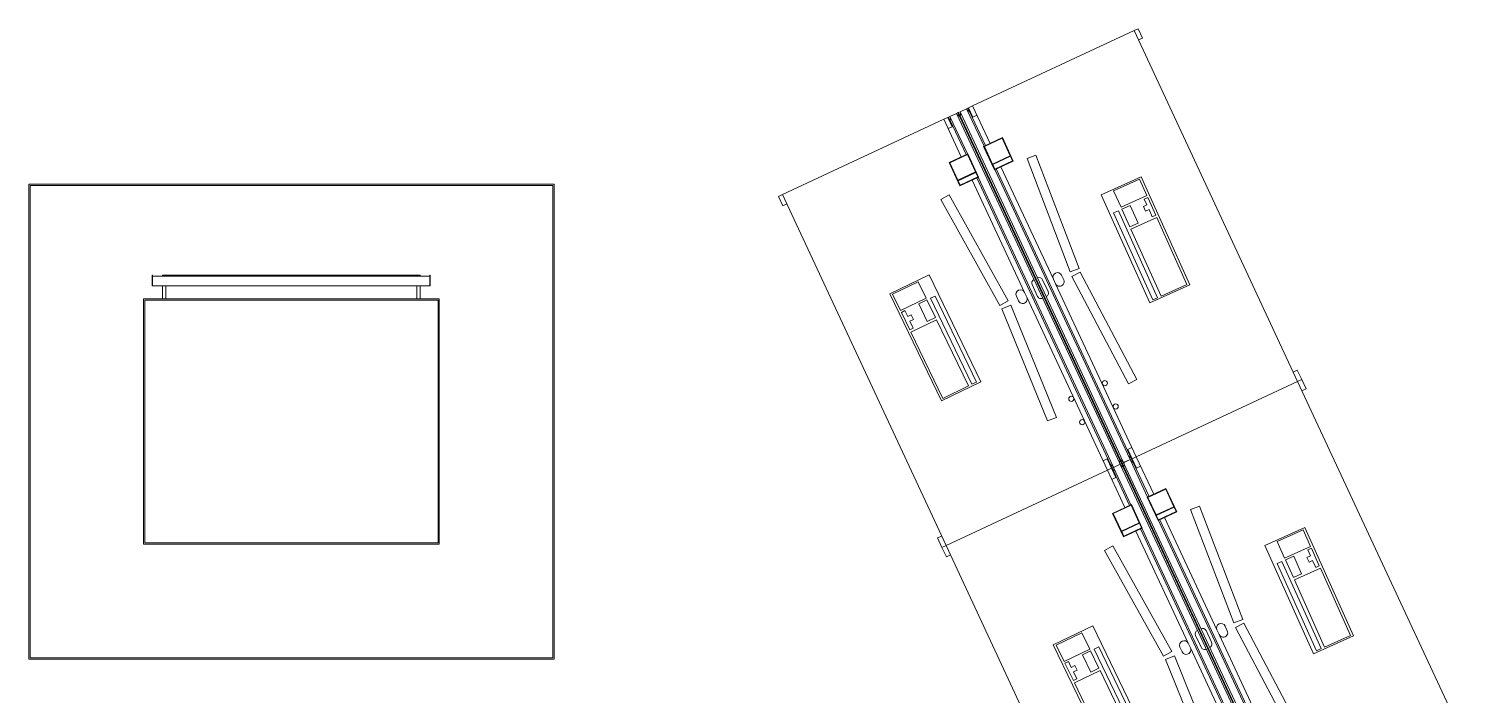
# Model space of a CAD drawing. Header units: millimetres. Extents: x -64292 to 329, y -3854 to 56761.
# Drawn here: x -7335 to -1768, y 33664 to 36246 of the extents above; entities that cross this region are included whole.
import ezdxf

# ---------------------------------------------------------------- set-up
doc = ezdxf.new("R2010")
doc.units = ezdxf.units.MM
doc.header["$MEASUREMENT"] = 0
for name, color, linetype, lineweight in [('E-ELEC-EQPM', 71, 'Continuous', 13), ('I-FURN', 30, 'Continuous', 13), ('Q-CASE', 31, 'Continuous', 13), ('Q-SPCQ', 91, 'Continuous', 13)]:
    doc.layers.add(name, color=color, linetype=linetype, lineweight=lineweight)

# ---------------------------------------------------------------- blocks, each defined once
blk = doc.blocks.new('Electrical Equipment_Fixed TV Screen_SCR-002 - SCR- Samsung DM75E 48_ Display-4278070-GA PLAN - LEVEL 11')
at = {"layer": 'E-ELEC-EQPM'}
for p, q in [((-234, 0), (-234, -50.8)), ((-221.2, 0), (-221.2, -50.8)), ((752.2, 0), (-221.2, 0)), ((752.2, -50.8), (752.2, 0)), ((-272, -50.8), (-273, -50.8)), ((-273, -50.8), (-273, -92.3)), ((-234, -50.8), (-272, -50.8)), ((-272, -50.8), (-272, -88.9)), ((-221.2, -50.8), (-272, -50.8)), ((-272, -50.8), (-272, -88.9)), ((803, -50.8), (-272, -50.8)), ((-272, -50.8), (-272, -88.9)), ((-272, -92.3), (-272, -50.8)), ((764.9, 0), (-234, 0)), ((752.2, -50.8), (-221.2, -50.8)), ((522.2, 0), (-92.8, 0)), ((803, -50.8), (752.2, -50.8)), ((764.9, -50.8), (764.9, 0)), ((803, -50.8), (764.9, -50.8)), ((803, -88.9), (803, -50.8)), ((803, -88.9), (803, -50.8)), ((803, -88.9), (803, -50.8)), ((804, -50.8), (803, -50.8)), ((803, -50.8), (803, -92.3)), ((804, -92.3), (804, -50.8)), ((-273, -92.3), (-272, -92.3)), ((-272, -88.9), (-234, -88.9)), ((-272, -88.9), (803, -88.9)), ((-272, -88.9), (803, -88.9)), ((-234, -88.9), (-234, -92.3)), ((-234, -92.3), (764.9, -92.3)), ((764.9, -88.9), (803, -88.9)), ((764.9, -92.3), (764.9, -88.9)), ((803, -92.3), (804, -92.3))]:
    blk.add_line(p, q, dxfattribs=at)
blk = doc.blocks.new('BVN_Joinery_Column Shelving_JO-N-05_option 5 - JO-N-05-9640487-GA PLAN - LEVEL 11')
at = {"layer": 'Q-CASE'}
for p, q in [((-970.8, -1220), (-970.8, 620)), ((1065.2, 620), (-970.8, 620)), ((-965.8, 615), (-965.8, -1215)), ((1060.2, 615), (-965.8, 615)), ((1060.2, -1215), (1060.2, 615)), ((1065.2, 620), (1065.2, -1220)), ((-525.8, -775), (-525.8, 175)), ((620.2, 175), (-525.8, 175)), ((-520.8, 170), (-520.8, -770)), ((-520.8, 170), (615.2, 170)), ((615.2, -770), (615.2, 170)), ((620.2, 175), (620.2, -775)), ((620.2, -775), (-525.8, -775)), ((-520.8, -770), (615.2, -770)), ((1065.2, -1220), (-970.8, -1220)), ((-965.8, -1215), (1060.2, -1215))]:
    blk.add_line(p, q, dxfattribs=at)
blk = doc.blocks.new('Workstatio_3 - Workstatio_3-V279-GA PLAN - LEVEL 11')
at = {"layer": 'I-FURN'}
for p, q in [((-705.3, 3), (-705.3, 3.1)), ((-705.3, 0), (-705.3, 1.5)), ((-705.3, 0), (-705.3, -6)), ((-705.3, 0), (-690.3, 0)), ((-690.4, 3.1), (-694.2, 3.1)), ((-694.2, 0), (-690.3, 0)), ((-690.3, 0), (779.7, 0)), ((4.7, 1.5), (4.7, 0)), ((84.7, 0), (84.7, 1.5)), ((783.6, 3.1), (779.8, 3.1)), ((794.7, 3.1), (794.7, 3)), ((794.7, 1.5), (794.7, 0)), ((-705.3, -34), (-705.3, -6)), ((-702.3, -6), (-705.3, -6)), ((-705.3, -34), (-705.3, -40)), ((-705.3, -34), (-702.3, -34)), ((-690.3, -40), (-705.3, -40)), ((-665.3, -42.5), (-705.3, -42.5)), ((-702.3, -6), (791.7, -6)), ((-545.3, -34), (-702.3, -34)), ((-545.1, -40), (-690.3, -40)), ((-665.3, -42.5), (-665.3, -59.9)), ((-445.3, -32.5), (-545.3, -32.5)), ((-545.3, -32.5), (-545.3, -112.5)), ((-543.3, -34.5), (-468.3, -34.5)), ((-543.3, -110.5), (-543.3, -34.5)), ((-468.3, -34.5), (-468.3, -110.5)), ((-466.3, -110.5), (-466.3, -34.5)), ((-466.3, -34.5), (-447.3, -34.5)), ((-461, -34), (-462.5, -34)), ((-447.3, -34.5), (-447.3, -110.5)), ((779.7, -40), (-445.5, -40)), ((-445.3, -112.5), (-445.3, -32.5)), ((791.7, -34), (-445.3, -34)), ((69.7, -21), (19.7, -21)), ((794.7, -42.5), (754.7, -42.5)), ((754.7, -59.9), (754.7, -42.5)), ((779.7, 0), (783.1, 0)), ((779.7, 0), (794.7, 0)), ((794.7, -40), (779.7, -40)), ((794.7, -6), (791.7, -6)), ((791.7, -34), (794.7, -34)), ((794.7, -6), (794.7, 0)), ((794.7, -6), (794.7, -34)), ((794.7, -40), (794.7, -34)), ((794.7, -42.5), (794.7, -59.9)), ((-545.3, -60), (-705.3, -60)), ((-705.3, -60), (-705.3, -750)), ((-468.3, -110.5), (-543.3, -110.5)), ((-447.3, -110.5), (-466.3, -110.5)), ((34.7, -60), (-445.3, -60)), ((54.7, -60), (34.7, -60)), ((34.7, -95), (54.7, -95)), ((794.7, -60), (54.7, -60)), ((794.7, -750), (794.7, -60)), ((-545.3, -112.5), (-445.3, -112.5)), ((37.4, -131), (-431.3, -164.7)), ((-431.3, -164.7), (-428.6, -201.7)), ((37.4, -131), (40.1, -168)), ((56.6, -129), (54.8, -166)), ((54.8, -166), (524.1, -189.4)), ((526, -152.3), (56.6, -129)), ((526, -152.3), (524.1, -189.4)), ((-428.6, -201.7), (40.1, -168)), ((276.9, -359.7), (-183.1, -366.1)), ((-180.7, -536.1), (-183.1, -366.1)), ((276.9, -359.7), (279.2, -529.7)), ((-180.7, -536.1), (279.2, -529.7)), ((-705.3, -750), (794.7, -750)), ((-705.3, -767.5), (-705.3, -750.1)), ((-705.3, -767.5), (-665.3, -767.5)), ((-665.3, -750.1), (-665.3, -767.5)), ((754.7, -767.5), (754.7, -750.1)), ((754.7, -767.5), (794.7, -767.5)), ((794.7, -750.1), (794.7, -767.5))]:
    blk.add_line(p, q, dxfattribs=at)
at = {"layer": 'I-FURN', "flags": 128}
for points in [[(-702.3, -6), (-702.2, -6), (-702.1, -6), (-702, -6), (-701.9, -6), (-701.7, -6), (-701.6, -5.9), (-701.5, -5.9), (-701.2, -5.9), (-701.1, -5.8), (-700.9, -5.8), (-700.7, -5.7), (-700.5, -5.7), (-700.4, -5.6), (-700.1, -5.5), (-699.8, -5.4), (-699.7, -5.4), (-699.5, -5.3), (-699.2, -5.1), (-698.9, -5), (-698.4, -4.8), (-698.1, -4.7), (-698, -4.6), (-697.6, -4.4), (-697.4, -4.3), (-697, -4.1), (-696.6, -3.8), (-696.3, -3.7), (-695.8, -3.4), (-695.2, -3), (-694.8, -2.8), (-694, -2.3), (-693.4, -1.9), (-693, -1.7), (-692.1, -1.2), (-690.3, 0)], [(-690.3, -40), (-692.1, -38.8), (-693, -38.3), (-693.4, -38.1), (-694, -37.7), (-694.8, -37.2), (-695.2, -37), (-695.8, -36.6), (-696.3, -36.3), (-696.6, -36.2), (-697, -35.9), (-697.4, -35.7), (-697.6, -35.6), (-698, -35.4), (-698.1, -35.3), (-698.4, -35.2), (-698.8, -35), (-699, -34.9), (-699.3, -34.8), (-699.5, -34.7), (-699.6, -34.7), (-699.8, -34.6), (-700.1, -34.5), (-700.3, -34.4), (-700.4, -34.4), (-700.6, -34.3), (-700.9, -34.2), (-701.1, -34.2), (-701.2, -34.2), (-701.3, -34.1), (-701.5, -34.1), (-701.7, -34), (-701.8, -34), (-702, -34), (-702, -34), (-702.1, -34), (-702.3, -34)], [(779.7, 0), (781.5, -1.2), (782.4, -1.7), (782.8, -1.9), (783.4, -2.3), (784.2, -2.8), (784.6, -3), (785.2, -3.4), (785.7, -3.7), (786, -3.8), (786.4, -4.1), (786.8, -4.3), (787, -4.4), (787.4, -4.6), (787.5, -4.7), (787.8, -4.8), (788.2, -5), (788.4, -5.1), (788.7, -5.2), (788.9, -5.3), (789, -5.3), (789.2, -5.4), (789.5, -5.5), (789.7, -5.6), (789.8, -5.6), (790, -5.7), (790.3, -5.8), (790.5, -5.8), (790.6, -5.8), (790.7, -5.9), (790.9, -5.9), (791.1, -6), (791.2, -6), (791.4, -6), (791.4, -6), (791.6, -6), (791.7, -6)], [(791.7, -34), (791.6, -34), (791.5, -34), (791.4, -34), (791.3, -34), (791.1, -34), (791, -34.1), (790.9, -34.1), (790.6, -34.1), (790.5, -34.2), (790.3, -34.2), (790.1, -34.3), (789.9, -34.3), (789.8, -34.4), (789.5, -34.5), (789.2, -34.6), (789.1, -34.6), (788.9, -34.7), (788.6, -34.9), (788.3, -35), (787.8, -35.2), (787.5, -35.3), (787.4, -35.4), (787, -35.6), (786.8, -35.7), (786.4, -35.9), (786, -36.2), (785.7, -36.3), (785.2, -36.6), (784.6, -37), (784.2, -37.2), (783.4, -37.7), (782.8, -38.1), (782.4, -38.3), (781.5, -38.8), (779.7, -40)]]:
    blk.add_lwpolyline(points, dxfattribs=at)
at = {"layer": 'I-FURN'}
for centre, radius, start, end in [((19.7, -6), 15, 180, 270), ((69.7, -6), 15, 270, 0), ((34.7, -77.5), 17.5, 90, 270), ((54.7, -77.5), 17.5, 270, 90), ((484.7, -70), 10, 0, 180), ((484.7, -70), 10, 180, 360), ((584.7, -70), 10, 0, 180), ((584.7, -70), 10, 180, 360)]:
    blk.add_arc(centre, radius, start, end, dxfattribs=at)
at = {"layer": 'Q-SPCQ'}
for p, q in [((271, -375.1), (-99, -380.2)), ((-99, -380.2), (-98.7, -400.2)), ((271.3, -395.1), (271, -375.1)), ((-176.3, -416.3), (-106.3, -415.3)), ((-176.3, -416.3), (-174.8, -526.3)), ((-106.3, -415.3), (-104.8, -525.3)), ((-98.7, -400.2), (271.3, -395.1)), ((-23.5, -414.2), (-98.5, -415.2)), ((-98.5, -415.2), (-98, -450.2)), ((-23, -449.2), (-23.5, -414.2)), ((-13.5, -414), (271.5, -410.1)), ((-12, -524), (-13.5, -414)), ((271.5, -410.1), (273, -520.1)), ((-98, -450.2), (-23, -449.2)), ((-72.4, -494.8), (-52.4, -494.6)), ((-72.2, -509.8), (-72.4, -494.8)), ((-52.4, -494.6), (-52.2, -509.6)), ((-104.8, -525.3), (-174.8, -526.3)), ((-97.2, -510.2), (-72.2, -509.8)), ((-97, -525.2), (-97.2, -510.2)), ((-22, -524.2), (-97, -525.2)), ((-52.2, -509.6), (-22.2, -509.2)), ((-22.2, -509.2), (-22, -524.2)), ((273, -520.1), (-12, -524))]:
    blk.add_line(p, q, dxfattribs=at)
blk = doc.blocks.new('Workstatio_3 - Workstatio_3-V223-GA PLAN - LEVEL 11')
at = {"layer": 'I-FURN'}
for p, q in [((-705.3, 3), (-705.3, 3.1)), ((-705.3, 0), (-705.3, 1.5)), ((-705.3, 0), (-705.3, -6)), ((-705.3, 0), (-690.3, 0)), ((-690.4, 3.1), (-694.2, 3.1)), ((-694.2, 0), (-690.3, 0)), ((-690.3, 0), (779.7, 0)), ((4.7, 1.5), (4.7, 0)), ((84.7, 0), (84.7, 1.5)), ((783.6, 3.1), (779.8, 3.1)), ((794.7, 3.1), (794.7, 3)), ((794.7, 1.5), (794.7, 0)), ((794.7, -6), (794.7, 0)), ((-705.3, -34), (-705.3, -6)), ((-702.3, -6), (-705.3, -6)), ((-705.3, -34), (-705.3, -40)), ((-705.3, -34), (-702.3, -34)), ((-690.3, -40), (-705.3, -40)), ((-665.3, -42.5), (-705.3, -42.5)), ((-705.3, -59.9), (-705.3, -42.5)), ((-702.3, -6), (791.7, -6)), ((-545.3, -34), (-702.3, -34)), ((-545.1, -40), (-690.3, -40)), ((-665.3, -42.5), (-665.3, -59.9)), ((-445.3, -32.5), (-545.3, -32.5)), ((-545.3, -32.5), (-545.3, -112.5)), ((-543.3, -34.5), (-468.3, -34.5)), ((-543.3, -110.5), (-543.3, -34.5)), ((-468.3, -34.5), (-468.3, -110.5)), ((-466.3, -110.5), (-466.3, -34.5)), ((-466.3, -34.5), (-447.3, -34.5)), ((-461, -34), (-462.5, -34)), ((-447.3, -34.5), (-447.3, -110.5)), ((779.7, -40), (-445.5, -40)), ((-445.3, -112.5), (-445.3, -32.5)), ((791.7, -34), (-445.3, -34)), ((69.7, -21), (19.7, -21)), ((794.7, -42.5), (754.7, -42.5)), ((754.7, -59.9), (754.7, -42.5)), ((779.7, 0), (783.6, 0)), ((779.7, 0), (794.7, 0)), ((794.7, -40), (779.7, -40)), ((794.7, -6), (791.7, -6)), ((791.7, -34), (794.7, -34)), ((794.7, -6), (794.7, -34)), ((794.7, -40), (794.7, -34)), ((794.7, -42.5), (794.7, -59.9)), ((-545.3, -60), (-705.3, -60)), ((-705.3, -60), (-705.3, -750)), ((-468.3, -110.5), (-543.3, -110.5)), ((-447.3, -110.5), (-466.3, -110.5)), ((34.7, -60), (-445.3, -60)), ((54.7, -60), (34.7, -60)), ((34.7, -95), (54.7, -95)), ((794.7, -60), (54.7, -60)), ((794.7, -750), (794.7, -60)), ((-545.3, -112.5), (-445.3, -112.5)), ((37.4, -131), (-431.3, -164.7)), ((-431.3, -164.7), (-428.6, -201.7)), ((37.4, -131), (40.1, -168)), ((56.6, -129), (54.8, -166)), ((54.8, -166), (524.1, -189.4)), ((526, -152.3), (56.6, -129)), ((526, -152.3), (524.1, -189.4)), ((-428.6, -201.7), (40.1, -168)), ((276.9, -359.7), (-183.1, -366.1)), ((-180.7, -536.1), (-183.1, -366.1)), ((276.9, -359.7), (279.2, -529.7)), ((-180.7, -536.1), (279.2, -529.7)), ((-705.3, -750), (794.7, -750)), ((-705.3, -767.5), (-705.3, -750.1)), ((-705.3, -767.5), (-665.3, -767.5)), ((-665.3, -750.1), (-665.3, -767.5)), ((754.7, -767.5), (754.7, -750.1)), ((754.7, -767.5), (794.7, -767.5)), ((794.7, -750.1), (794.7, -767.5))]:
    blk.add_line(p, q, dxfattribs=at)
at = {"layer": 'I-FURN', "flags": 128}
for points in [[(-702.3, -6), (-702.2, -6), (-702.1, -6), (-702, -6), (-701.9, -6), (-701.7, -6), (-701.6, -5.9), (-701.5, -5.9), (-701.2, -5.9), (-701.1, -5.8), (-700.9, -5.8), (-700.7, -5.7), (-700.5, -5.7), (-700.4, -5.6), (-700.1, -5.5), (-699.8, -5.4), (-699.7, -5.4), (-699.5, -5.3), (-699.2, -5.1), (-698.9, -5), (-698.4, -4.8), (-698.1, -4.7), (-698, -4.6), (-697.6, -4.4), (-697.4, -4.3), (-697, -4.1), (-696.6, -3.8), (-696.3, -3.7), (-695.8, -3.4), (-695.2, -3), (-694.8, -2.8), (-694, -2.3), (-693.4, -1.9), (-693, -1.7), (-692.1, -1.2), (-690.3, 0)], [(-690.3, -40), (-692.1, -38.8), (-693, -38.3), (-693.4, -38.1), (-694, -37.7), (-694.8, -37.2), (-695.2, -37), (-695.8, -36.6), (-696.3, -36.3), (-696.6, -36.2), (-697, -35.9), (-697.4, -35.7), (-697.6, -35.6), (-698, -35.4), (-698.1, -35.3), (-698.4, -35.2), (-698.8, -35), (-699, -34.9), (-699.3, -34.8), (-699.5, -34.7), (-699.6, -34.7), (-699.8, -34.6), (-700.1, -34.5), (-700.3, -34.4), (-700.4, -34.4), (-700.6, -34.3), (-700.9, -34.2), (-701.1, -34.2), (-701.2, -34.2), (-701.3, -34.1), (-701.5, -34.1), (-701.7, -34), (-701.8, -34), (-702, -34), (-702, -34), (-702.1, -34), (-702.3, -34)], [(779.7, 0), (781.5, -1.2), (782.4, -1.7), (782.8, -1.9), (783.4, -2.3), (784.2, -2.8), (784.6, -3), (785.2, -3.4), (785.7, -3.7), (786, -3.8), (786.4, -4.1), (786.8, -4.3), (787, -4.4), (787.4, -4.6), (787.5, -4.7), (787.8, -4.8), (788.2, -5), (788.4, -5.1), (788.7, -5.2), (788.9, -5.3), (789, -5.3), (789.2, -5.4), (789.5, -5.5), (789.7, -5.6), (789.8, -5.6), (790, -5.7), (790.3, -5.8), (790.5, -5.8), (790.6, -5.8), (790.7, -5.9), (790.9, -5.9), (791.1, -6), (791.2, -6), (791.4, -6), (791.4, -6), (791.6, -6), (791.7, -6)], [(791.7, -34), (791.6, -34), (791.5, -34), (791.4, -34), (791.3, -34), (791.1, -34), (791, -34.1), (790.9, -34.1), (790.6, -34.1), (790.5, -34.2), (790.3, -34.2), (790.1, -34.3), (789.9, -34.3), (789.8, -34.4), (789.5, -34.5), (789.2, -34.6), (789.1, -34.6), (788.9, -34.7), (788.6, -34.9), (788.3, -35), (787.8, -35.2), (787.5, -35.3), (787.4, -35.4), (787, -35.6), (786.8, -35.7), (786.4, -35.9), (786, -36.2), (785.7, -36.3), (785.2, -36.6), (784.6, -37), (784.2, -37.2), (783.4, -37.7), (782.8, -38.1), (782.4, -38.3), (781.5, -38.8), (779.7, -40)]]:
    blk.add_lwpolyline(points, dxfattribs=at)
at = {"layer": 'I-FURN'}
for centre, radius, start, end in [((19.7, -6), 15, 180, 270), ((69.7, -6), 15, 270, 0), ((34.7, -77.5), 17.5, 90, 270), ((54.7, -77.5), 17.5, 270, 90), ((484.7, -70), 10, 0, 180), ((484.7, -70), 10, 180, 360), ((584.7, -70), 10, 0, 180), ((584.7, -70), 10, 180, 360)]:
    blk.add_arc(centre, radius, start, end, dxfattribs=at)
at = {"layer": 'Q-SPCQ'}
for p, q in [((271, -375.1), (-99, -380.2)), ((-99, -380.2), (-98.7, -400.2)), ((271.3, -395.1), (271, -375.1)), ((-176.3, -416.3), (-106.3, -415.3)), ((-176.3, -416.3), (-174.8, -526.3)), ((-106.3, -415.3), (-104.8, -525.3)), ((-98.7, -400.2), (271.3, -395.1)), ((-23.5, -414.2), (-98.5, -415.2)), ((-98.5, -415.2), (-98, -450.2)), ((-23, -449.2), (-23.5, -414.2)), ((-13.5, -414), (271.5, -410.1)), ((-12, -524), (-13.5, -414)), ((271.5, -410.1), (273, -520.1)), ((-98, -450.2), (-23, -449.2)), ((-72.4, -494.8), (-52.4, -494.6)), ((-72.2, -509.8), (-72.4, -494.8)), ((-52.4, -494.6), (-52.2, -509.6)), ((-104.8, -525.3), (-174.8, -526.3)), ((-97.2, -510.2), (-72.2, -509.8)), ((-97, -525.2), (-97.2, -510.2)), ((-22, -524.2), (-97, -525.2)), ((-52.2, -509.6), (-22.2, -509.2)), ((-22.2, -509.2), (-22, -524.2)), ((273, -520.1), (-12, -524))]:
    blk.add_line(p, q, dxfattribs=at)
blk = doc.blocks.new('Workstatio_3 - Workstatio_3-V281-GA PLAN - LEVEL 11')
at = {"layer": 'I-FURN'}
for p, q in [((-665.3, 767.5), (-705.3, 767.5)), ((-705.3, 750.1), (-705.3, 767.5)), ((794.7, 750), (-705.3, 750)), ((-705.3, 750), (-705.3, 60)), ((-665.3, 767.5), (-665.3, 750.1)), ((794.7, 767.5), (754.7, 767.5)), ((754.7, 750.1), (754.7, 767.5)), ((794.7, 767.5), (794.7, 750.1)), ((794.7, 60), (794.7, 750)), ((-183.1, 366.1), (-180.7, 536.1)), ((279.2, 529.7), (-180.7, 536.1)), ((279.2, 529.7), (276.9, 359.7)), ((-183.1, 366.1), (276.9, 359.7)), ((-431.3, 164.7), (-428.6, 201.7)), ((-428.6, 201.7), (40.1, 168)), ((37.4, 131), (40.1, 168)), ((54.8, 166), (524.1, 189.4)), ((526, 152.3), (524.1, 189.4)), ((-445.3, 112.5), (-545.3, 112.5)), ((-545.3, 112.5), (-545.3, 32.5)), ((-445.3, 32.5), (-445.3, 112.5)), ((37.4, 131), (-431.3, 164.7)), ((56.6, 129), (54.8, 166)), ((526, 152.3), (56.6, 129)), ((-705.3, 60), (-545.3, 60)), ((-665.3, 59.9), (-665.3, 42.5)), ((-543.3, 34.5), (-543.3, 110.5)), ((-543.3, 110.5), (-468.3, 110.5)), ((-468.3, 110.5), (-468.3, 34.5)), ((-466.3, 34.5), (-466.3, 110.5)), ((-466.3, 110.5), (-447.3, 110.5)), ((-447.3, 110.5), (-447.3, 34.5)), ((-445.3, 60), (34.7, 60)), ((54.7, 95), (34.7, 95)), ((34.7, 60), (54.7, 60)), ((54.7, 60), (794.7, 60)), ((754.7, 42.5), (754.7, 59.9)), ((794.7, 59.9), (794.7, 42.5)), ((-705.3, 42.5), (-665.3, 42.5)), ((-705.3, 40), (-705.3, 34)), ((-705.3, 40), (-690.3, 40)), ((-705.3, 6), (-705.3, 34)), ((-702.3, 34), (-705.3, 34)), ((-705.3, 6), (-705.3, 0)), ((-705.3, 6), (-702.3, 6)), ((-702.3, 34), (-545.3, 34)), ((791.7, 6), (-702.3, 6)), ((-690.3, 40), (-545.1, 40)), ((779.7, 0), (-690.3, 0)), ((-545.3, 32.5), (-445.3, 32.5)), ((-468.3, 34.5), (-543.3, 34.5)), ((-447.3, 34.5), (-466.3, 34.5)), ((-462.5, 34), (-461, 34)), ((-445.5, 40), (779.7, 40)), ((-445.3, 34), (791.7, 34)), ((4.7, 0), (4.7, -1.5)), ((19.7, 21), (69.7, 21)), ((754.7, 42.5), (794.7, 42.5)), ((779.7, 40), (794.7, 40)), ((783.6, 0), (779.7, 0)), ((794.7, 0), (779.7, 0)), ((794.7, 34), (791.7, 34)), ((791.7, 6), (794.7, 6)), ((794.7, 34), (794.7, 40)), ((794.7, 34), (794.7, 6)), ((794.7, 0), (794.7, 6)), ((794.7, 0), (794.7, -1.5)), ((-690.3, 0), (-705.3, 0)), ((-705.3, -1.5), (-705.3, 0)), ((-705.3, -3.1), (-705.3, -3)), ((-690.3, 0), (-694.2, 0)), ((-694.2, -3.1), (-690.4, -3.1)), ((84.7, -1.5), (84.7, 0)), ((779.8, -3.1), (783.1, -3.1)), ((794.7, -3), (794.7, -3.1))]:
    blk.add_line(p, q, dxfattribs=at)
at = {"layer": 'I-FURN', "flags": 128}
for points in [[(-702.3, 34), (-702.2, 34), (-702.1, 34), (-702, 34), (-701.9, 34), (-701.7, 34), (-701.6, 34.1), (-701.5, 34.1), (-701.2, 34.1), (-701.1, 34.2), (-700.9, 34.2), (-700.7, 34.3), (-700.5, 34.3), (-700.4, 34.4), (-700.1, 34.5), (-699.8, 34.6), (-699.7, 34.6), (-699.5, 34.7), (-699.2, 34.9), (-698.9, 35), (-698.4, 35.2), (-698.1, 35.3), (-698, 35.4), (-697.6, 35.6), (-697.4, 35.7), (-697, 35.9), (-696.6, 36.2), (-696.3, 36.3), (-695.8, 36.6), (-695.2, 37), (-694.8, 37.2), (-694, 37.7), (-693.4, 38.1), (-693, 38.3), (-692.1, 38.8), (-690.3, 40)], [(-690.3, 0), (-692.1, 1.2), (-693, 1.7), (-693.4, 1.9), (-694, 2.3), (-694.8, 2.8), (-695.2, 3), (-695.8, 3.4), (-696.3, 3.7), (-696.6, 3.8), (-697, 4.1), (-697.4, 4.3), (-697.6, 4.4), (-698, 4.6), (-698.1, 4.7), (-698.4, 4.8), (-698.8, 5), (-699, 5.1), (-699.3, 5.2), (-699.5, 5.3), (-699.6, 5.3), (-699.8, 5.4), (-700.1, 5.5), (-700.3, 5.6), (-700.4, 5.6), (-700.6, 5.7), (-700.9, 5.8), (-701.1, 5.8), (-701.2, 5.8), (-701.3, 5.9), (-701.5, 5.9), (-701.7, 6), (-701.8, 6), (-702, 6), (-702, 6), (-702.1, 6), (-702.3, 6)], [(779.7, 40), (781.5, 38.8), (782.4, 38.3), (782.8, 38.1), (783.4, 37.7), (784.2, 37.2), (784.6, 37), (785.2, 36.6), (785.7, 36.3), (786, 36.2), (786.4, 35.9), (786.8, 35.7), (787, 35.6), (787.4, 35.4), (787.5, 35.3), (787.8, 35.2), (788.2, 35), (788.4, 34.9), (788.7, 34.8), (788.9, 34.7), (789, 34.7), (789.2, 34.6), (789.5, 34.5), (789.7, 34.4), (789.8, 34.4), (790, 34.3), (790.3, 34.2), (790.5, 34.2), (790.6, 34.2), (790.7, 34.1), (790.9, 34.1), (791.1, 34), (791.2, 34), (791.4, 34), (791.4, 34), (791.6, 34), (791.7, 34)], [(791.7, 6), (791.6, 6), (791.5, 6), (791.4, 6), (791.3, 6), (791.1, 6), (791, 5.9), (790.9, 5.9), (790.6, 5.9), (790.5, 5.8), (790.3, 5.8), (790.1, 5.7), (789.9, 5.7), (789.8, 5.6), (789.5, 5.5), (789.2, 5.4), (789.1, 5.4), (788.9, 5.3), (788.6, 5.1), (788.3, 5), (787.8, 4.8), (787.5, 4.7), (787.4, 4.6), (787, 4.4), (786.8, 4.3), (786.4, 4.1), (786, 3.8), (785.7, 3.7), (785.2, 3.4), (784.6, 3), (784.2, 2.8), (783.4, 2.3), (782.8, 1.9), (782.4, 1.7), (781.5, 1.2), (779.7, 0)]]:
    blk.add_lwpolyline(points, dxfattribs=at)
at = {"layer": 'I-FURN'}
for centre, radius, start, end in [((34.7, 77.5), 17.5, 90, 270), ((54.7, 77.5), 17.5, 270, 90), ((484.7, 70), 10, 0, 180), ((484.7, 70), 10, 180, 360), ((584.7, 70), 10, 0, 180), ((584.7, 70), 10, 180, 360), ((19.7, 6), 15, 90, 180), ((69.7, 6), 15, 360, 90)]:
    blk.add_arc(centre, radius, start, end, dxfattribs=at)
at = {"layer": 'Q-SPCQ'}
for p, q in [((-176.3, 416.3), (-174.8, 526.3)), ((-104.8, 525.3), (-174.8, 526.3)), ((-106.3, 415.3), (-104.8, 525.3)), ((-97, 525.2), (-97.2, 510.2)), ((-97.2, 510.2), (-72.2, 509.8)), ((-22, 524.2), (-97, 525.2)), ((-72.2, 509.8), (-72.4, 494.8)), ((-52.4, 494.6), (-52.2, 509.6)), ((-52.2, 509.6), (-22.2, 509.2)), ((-22.2, 509.2), (-22, 524.2)), ((-12, 524), (-13.5, 414)), ((273, 520.1), (-12, 524)), ((271.5, 410.1), (273, 520.1)), ((-98.5, 415.2), (-98, 450.2)), ((-98, 450.2), (-23, 449.2)), ((-72.4, 494.8), (-52.4, 494.6)), ((-23, 449.2), (-23.5, 414.2)), ((-176.3, 416.3), (-106.3, 415.3)), ((-99, 380.2), (-98.7, 400.2)), ((-98.7, 400.2), (271.3, 395.1)), ((-23.5, 414.2), (-98.5, 415.2)), ((-13.5, 414), (271.5, 410.1)), ((271.3, 395.1), (271, 375.1)), ((271, 375.1), (-99, 380.2))]:
    blk.add_line(p, q, dxfattribs=at)
blk = doc.blocks.new('Workstatio_3 - Workstatio_3-V224-GA PLAN - LEVEL 11')
at = {"layer": 'I-FURN'}
for p, q in [((-665.3, 767.5), (-705.3, 767.5)), ((-705.3, 750.1), (-705.3, 767.5)), ((794.7, 750), (-705.3, 750)), ((-705.3, 750), (-705.3, 60)), ((-665.3, 767.5), (-665.3, 750.1)), ((794.7, 767.5), (754.7, 767.5)), ((754.7, 750.1), (754.7, 767.5)), ((794.7, 767.5), (794.7, 750.1)), ((794.7, 60), (794.7, 750)), ((-183.1, 366.1), (-180.7, 536.1)), ((279.2, 529.7), (-180.7, 536.1)), ((279.2, 529.7), (276.9, 359.7)), ((-183.1, 366.1), (276.9, 359.7)), ((-431.3, 164.7), (-428.6, 201.7)), ((-428.6, 201.7), (40.1, 168)), ((37.4, 131), (40.1, 168)), ((54.8, 166), (524.1, 189.4)), ((526, 152.3), (524.1, 189.4)), ((-445.3, 112.5), (-545.3, 112.5)), ((-545.3, 112.5), (-545.3, 32.5)), ((-445.3, 32.5), (-445.3, 112.5)), ((37.4, 131), (-431.3, 164.7)), ((56.6, 129), (54.8, 166)), ((526, 152.3), (56.6, 129)), ((-705.3, 60), (-545.3, 60)), ((-705.3, 42.5), (-705.3, 59.9)), ((-665.3, 59.9), (-665.3, 42.5)), ((-543.3, 34.5), (-543.3, 110.5)), ((-543.3, 110.5), (-468.3, 110.5)), ((-468.3, 110.5), (-468.3, 34.5)), ((-466.3, 34.5), (-466.3, 110.5)), ((-466.3, 110.5), (-447.3, 110.5)), ((-447.3, 110.5), (-447.3, 34.5)), ((-445.3, 60), (34.7, 60)), ((54.7, 95), (34.7, 95)), ((34.7, 60), (54.7, 60)), ((54.7, 60), (794.7, 60)), ((754.7, 42.5), (754.7, 59.9)), ((794.7, 59.9), (794.7, 42.5)), ((-705.3, 42.5), (-665.3, 42.5)), ((-705.3, 40), (-705.3, 34)), ((-705.3, 40), (-690.3, 40)), ((-705.3, 6), (-705.3, 34)), ((-702.3, 34), (-705.3, 34)), ((-705.3, 6), (-705.3, 0)), ((-705.3, 6), (-702.3, 6)), ((-702.3, 34), (-545.3, 34)), ((791.7, 6), (-702.3, 6)), ((-690.3, 40), (-545.1, 40)), ((779.7, 0), (-690.3, 0)), ((-545.3, 32.5), (-445.3, 32.5)), ((-468.3, 34.5), (-543.3, 34.5)), ((-447.3, 34.5), (-466.3, 34.5)), ((-462.5, 34), (-461, 34)), ((-445.5, 40), (779.7, 40)), ((-445.3, 34), (791.7, 34)), ((4.7, 0), (4.7, -1.5)), ((19.7, 21), (69.7, 21)), ((754.7, 42.5), (794.7, 42.5)), ((779.7, 40), (794.7, 40)), ((783.6, 0), (779.7, 0)), ((794.7, 0), (779.7, 0)), ((794.7, 34), (791.7, 34)), ((791.7, 6), (794.7, 6)), ((794.7, 34), (794.7, 40)), ((794.7, 34), (794.7, 6)), ((794.7, 0), (794.7, 6)), ((794.7, 0), (794.7, -1.5)), ((-690.3, 0), (-705.3, 0)), ((-705.3, -1.5), (-705.3, 0)), ((-705.3, -3.1), (-705.3, -3)), ((-690.3, 0), (-694.2, 0)), ((-694.2, -3.1), (-690.4, -3.1)), ((84.7, -1.5), (84.7, 0)), ((779.8, -3.1), (783.6, -3.1)), ((794.7, -3), (794.7, -3.1))]:
    blk.add_line(p, q, dxfattribs=at)
at = {"layer": 'I-FURN', "flags": 128}
for points in [[(-702.3, 34), (-702.2, 34), (-702.1, 34), (-702, 34), (-701.9, 34), (-701.7, 34), (-701.6, 34.1), (-701.5, 34.1), (-701.2, 34.1), (-701.1, 34.2), (-700.9, 34.2), (-700.7, 34.3), (-700.5, 34.3), (-700.4, 34.4), (-700.1, 34.5), (-699.8, 34.6), (-699.7, 34.6), (-699.5, 34.7), (-699.2, 34.9), (-698.9, 35), (-698.4, 35.2), (-698.1, 35.3), (-698, 35.4), (-697.6, 35.6), (-697.4, 35.7), (-697, 35.9), (-696.6, 36.2), (-696.3, 36.3), (-695.8, 36.6), (-695.2, 37), (-694.8, 37.2), (-694, 37.7), (-693.4, 38.1), (-693, 38.3), (-692.1, 38.8), (-690.3, 40)], [(-690.3, 0), (-692.1, 1.2), (-693, 1.7), (-693.4, 1.9), (-694, 2.3), (-694.8, 2.8), (-695.2, 3), (-695.8, 3.4), (-696.3, 3.7), (-696.6, 3.8), (-697, 4.1), (-697.4, 4.3), (-697.6, 4.4), (-698, 4.6), (-698.1, 4.7), (-698.4, 4.8), (-698.8, 5), (-699, 5.1), (-699.3, 5.2), (-699.5, 5.3), (-699.6, 5.3), (-699.8, 5.4), (-700.1, 5.5), (-700.3, 5.6), (-700.4, 5.6), (-700.6, 5.7), (-700.9, 5.8), (-701.1, 5.8), (-701.2, 5.8), (-701.3, 5.9), (-701.5, 5.9), (-701.7, 6), (-701.8, 6), (-702, 6), (-702, 6), (-702.1, 6), (-702.3, 6)], [(779.7, 40), (781.5, 38.8), (782.4, 38.3), (782.8, 38.1), (783.4, 37.7), (784.2, 37.2), (784.6, 37), (785.2, 36.6), (785.7, 36.3), (786, 36.2), (786.4, 35.9), (786.8, 35.7), (787, 35.6), (787.4, 35.4), (787.5, 35.3), (787.8, 35.2), (788.2, 35), (788.4, 34.9), (788.7, 34.8), (788.9, 34.7), (789, 34.7), (789.2, 34.6), (789.5, 34.5), (789.7, 34.4), (789.8, 34.4), (790, 34.3), (790.3, 34.2), (790.5, 34.2), (790.6, 34.2), (790.7, 34.1), (790.9, 34.1), (791.1, 34), (791.2, 34), (791.4, 34), (791.4, 34), (791.6, 34), (791.7, 34)], [(791.7, 6), (791.6, 6), (791.5, 6), (791.4, 6), (791.3, 6), (791.1, 6), (791, 5.9), (790.9, 5.9), (790.6, 5.9), (790.5, 5.8), (790.3, 5.8), (790.1, 5.7), (789.9, 5.7), (789.8, 5.6), (789.5, 5.5), (789.2, 5.4), (789.1, 5.4), (788.9, 5.3), (788.6, 5.1), (788.3, 5), (787.8, 4.8), (787.5, 4.7), (787.4, 4.6), (787, 4.4), (786.8, 4.3), (786.4, 4.1), (786, 3.8), (785.7, 3.7), (785.2, 3.4), (784.6, 3), (784.2, 2.8), (783.4, 2.3), (782.8, 1.9), (782.4, 1.7), (781.5, 1.2), (779.7, 0)]]:
    blk.add_lwpolyline(points, dxfattribs=at)
at = {"layer": 'I-FURN'}
for centre, radius, start, end in [((34.7, 77.5), 17.5, 90, 270), ((54.7, 77.5), 17.5, 270, 90), ((484.7, 70), 10, 0, 180), ((484.7, 70), 10, 180, 360), ((584.7, 70), 10, 0, 180), ((584.7, 70), 10, 180, 360), ((19.7, 6), 15, 90, 180), ((69.7, 6), 15, 360, 90)]:
    blk.add_arc(centre, radius, start, end, dxfattribs=at)
at = {"layer": 'Q-SPCQ'}
for p, q in [((-176.3, 416.3), (-174.8, 526.3)), ((-104.8, 525.3), (-174.8, 526.3)), ((-106.3, 415.3), (-104.8, 525.3)), ((-97, 525.2), (-97.2, 510.2)), ((-97.2, 510.2), (-72.2, 509.8)), ((-22, 524.2), (-97, 525.2)), ((-72.2, 509.8), (-72.4, 494.8)), ((-52.4, 494.6), (-52.2, 509.6)), ((-52.2, 509.6), (-22.2, 509.2)), ((-22.2, 509.2), (-22, 524.2)), ((-12, 524), (-13.5, 414)), ((273, 520.1), (-12, 524)), ((271.5, 410.1), (273, 520.1)), ((-98.5, 415.2), (-98, 450.2)), ((-98, 450.2), (-23, 449.2)), ((-72.4, 494.8), (-52.4, 494.6)), ((-23, 449.2), (-23.5, 414.2)), ((-176.3, 416.3), (-106.3, 415.3)), ((-99, 380.2), (-98.7, 400.2)), ((-98.7, 400.2), (271.3, 395.1)), ((-23.5, 414.2), (-98.5, 415.2)), ((-13.5, 414), (271.5, 410.1)), ((271.3, 395.1), (271, 375.1)), ((271, 375.1), (-99, 380.2))]:
    blk.add_line(p, q, dxfattribs=at)

msp = doc.modelspace()

# ---------------------------------------------------------------- block references
at = {"layer": 'E-ELEC-EQPM', "rotation": 180}
msp.add_blockref('Electrical Equipment_Fixed TV Screen_SCR-002 - SCR- Samsung DM75E 48_ Display-4278070-GA PLAN - LEVEL 11', (-6051.6, 35199), dxfattribs=at)
at = {"layer": 'I-FURN', "rotation": 294.9999999999996}
for name, p in [('Workstatio_3 - Workstatio_3-V224-GA PLAN - LEVEL 11', (-3433, 35282.4)), ('Workstatio_3 - Workstatio_3-V223-GA PLAN - LEVEL 11', (-3435.8, 35281.2)), ('Workstatio_3 - Workstatio_3-V281-GA PLAN - LEVEL 11', (-2799.1, 33923)), ('Workstatio_3 - Workstatio_3-V279-GA PLAN - LEVEL 11', (-2801.8, 33921.7))]:
    msp.add_blockref(name, p, dxfattribs=at)
at = {"layer": 'Q-CASE'}
msp.add_blockref('BVN_Joinery_Column Shelving_JO-N-05_option 5 - JO-N-05-9640487-GA PLAN - LEVEL 11', (-6363.7, 35024), dxfattribs=at)

doc.saveas('drawing.dxf')
